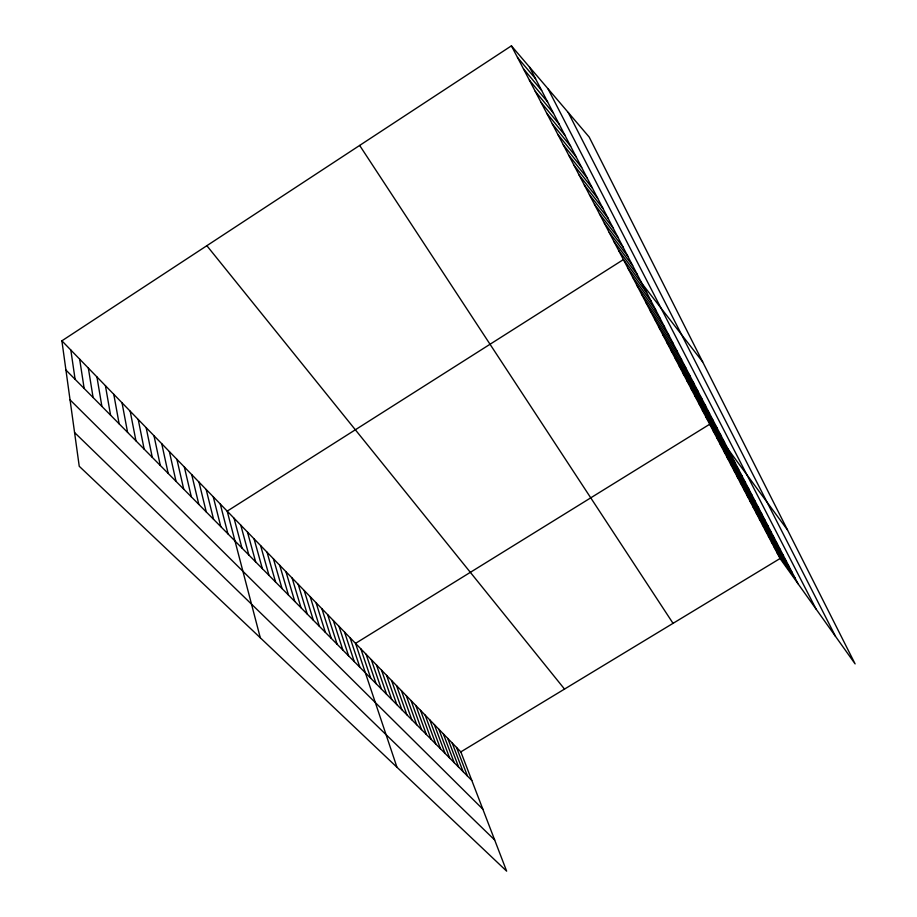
<?xml version="1.0" encoding="UTF-8"?>
<svg xmlns="http://www.w3.org/2000/svg" width="917" height="917" viewBox="0 0 917 917"><rect width="100%" height="100%" fill="white"/><g stroke="black" fill="none" stroke-linecap="round" stroke-linejoin="round"><path stroke-width="1.38" d="M61.886 340.826L460.838 751.883L506.642 871.15L79.24 466.272L61.886 340.826L511.411 45.85L589.173 137.046L855.114 663.897L780.069 558.51L511.411 45.85M460.838 751.883L780.069 558.51M74.575 432.549L494.664 839.972M70.059 399.881L482.835 809.161M65.921 370.032L471.819 780.459M517.497 57.462L535.597 78.816M523.504 68.913L541.649 90.462M529.418 80.203L547.609 101.936M535.253 91.333L553.49 113.249M541.007 102.314L559.29 124.403M546.681 113.146L565.01 135.407M552.286 123.841L570.638 146.25M557.811 134.375L576.197 156.945M563.256 144.783L581.676 167.49M568.632 155.042L587.086 177.898M206.852 245.699L564.517 689.08M573.939 165.175L592.428 188.157M579.177 175.17L597.689 198.29M584.347 185.039L602.882 208.274M589.459 194.771L608.005 218.131M594.491 204.388L613.06 227.863M599.466 213.879L618.047 237.457M604.383 223.255L622.975 246.937M609.232 232.505L627.836 256.29M614.012 241.641L632.627 265.517M618.746 250.673L637.372 274.63M702.674 361.894L623.411 259.58L227.187 511.147L260.302 637.785M628.03 268.383L646.668 292.512M632.581 277.083L651.219 301.292M637.086 285.668L655.724 309.957M641.533 294.162L660.171 318.508M645.923 302.541L664.573 326.968M650.268 310.829L668.906 335.313M654.555 319.013L673.193 343.566M658.796 327.105L677.434 351.715M662.991 335.106L681.618 359.762M667.129 343.004L685.744 367.717M671.221 350.821L689.836 375.58M675.267 358.536L693.871 383.34M679.268 366.17L697.86 391.02M683.222 373.712L701.803 398.608M687.131 381.174L705.7 406.105M691.005 388.556L709.552 413.521M694.822 395.846L713.369 420.846M698.605 403.067L717.128 428.09M702.342 410.197L720.854 435.254M706.044 417.258L724.533 442.338M787.52 529.992L709.701 424.239L355.532 643.379L396.958 767.242M713.254 431.024L731.709 456.15M716.773 437.741L735.216 462.89M720.258 444.39L738.678 469.55M723.708 450.958L742.105 476.141M727.112 457.468L745.498 482.663M730.482 463.91L748.845 489.116M733.829 470.283L752.169 495.501M737.13 476.588L755.448 501.817M740.409 482.835L758.691 508.064M743.641 489.013L761.912 514.254M746.851 495.123L765.087 520.375M750.014 501.175L768.24 526.427M753.155 507.17L771.357 532.422M756.273 513.107L774.441 538.359M759.345 518.976L777.49 544.228M762.394 524.788L780.516 550.04M765.408 530.553L783.508 555.805M768.4 536.25L786.465 561.502M771.357 541.901L789.399 567.142M774.292 547.495L792.299 572.724M777.192 553.031L795.177 578.26M359.659 145.436L673.044 623.342M529.453 67.01L798.019 583.728M547.942 88.685L816.073 609.071M568.208 112.447L835.467 636.306M456.528 747.435L467.464 776.069M452.173 742.953L463.074 771.621M447.783 738.426L458.638 767.139M443.335 733.852L454.167 762.612M438.865 729.233L449.651 758.05M434.337 724.579L445.077 753.43M429.775 719.868L440.469 748.765M425.156 715.122L435.816 744.054M420.502 710.32L431.105 739.297M415.802 705.471L426.359 734.494M411.057 700.577L421.556 729.645M406.254 695.636L416.719 724.739M401.405 690.65L411.813 719.788M396.522 685.607L406.873 714.79M391.57 680.517L401.875 709.735M386.584 675.37L396.82 704.623M381.541 670.178L391.719 699.465M376.44 664.928L386.561 694.249M371.293 659.621L381.346 688.988M366.089 654.257L376.085 683.658M360.839 648.846L370.766 678.282M350.076 637.751L359.854 667.244M344.551 632.065L354.26 661.593M338.981 626.322L348.609 655.884M333.341 620.522L342.901 650.107M327.644 614.654L337.124 644.261M321.89 608.716L331.278 638.347M316.067 602.71L325.363 632.375M310.175 596.646L319.391 626.334M304.215 590.514L313.339 620.213M298.197 584.301L307.229 614.035M292.11 578.031L301.04 607.776M285.944 571.681L294.781 601.449M279.719 565.262L288.454 595.041M273.415 558.774L282.046 588.565M267.042 552.206L275.558 582.008M260.588 545.558L269.002 575.383M254.066 538.841L262.365 568.666M247.464 532.043L255.648 561.869M240.793 525.154L248.839 554.991M234.03 518.197L241.962 548.034M220.263 504.018L227.943 533.854M213.26 496.796L220.791 526.633M206.165 489.495L213.569 519.32M198.989 482.09L206.245 511.915M191.722 474.605L198.829 504.419M184.363 467.028L191.321 496.819M176.912 459.348L183.709 489.128M169.37 451.577L176.007 481.333M161.736 443.702L168.201 473.447M153.999 435.735L160.292 465.446M146.158 427.654L152.279 457.342M138.226 419.482L144.152 449.135M130.18 411.194L135.934 440.813M122.03 402.804L127.589 432.388M113.777 394.299L119.141 423.837M105.421 385.679L110.567 415.172M96.938 376.956L101.89 406.391M88.353 368.107L93.087 397.497M79.653 359.132L84.158 388.464M70.827 350.042L75.102 379.317"/></g></svg>
